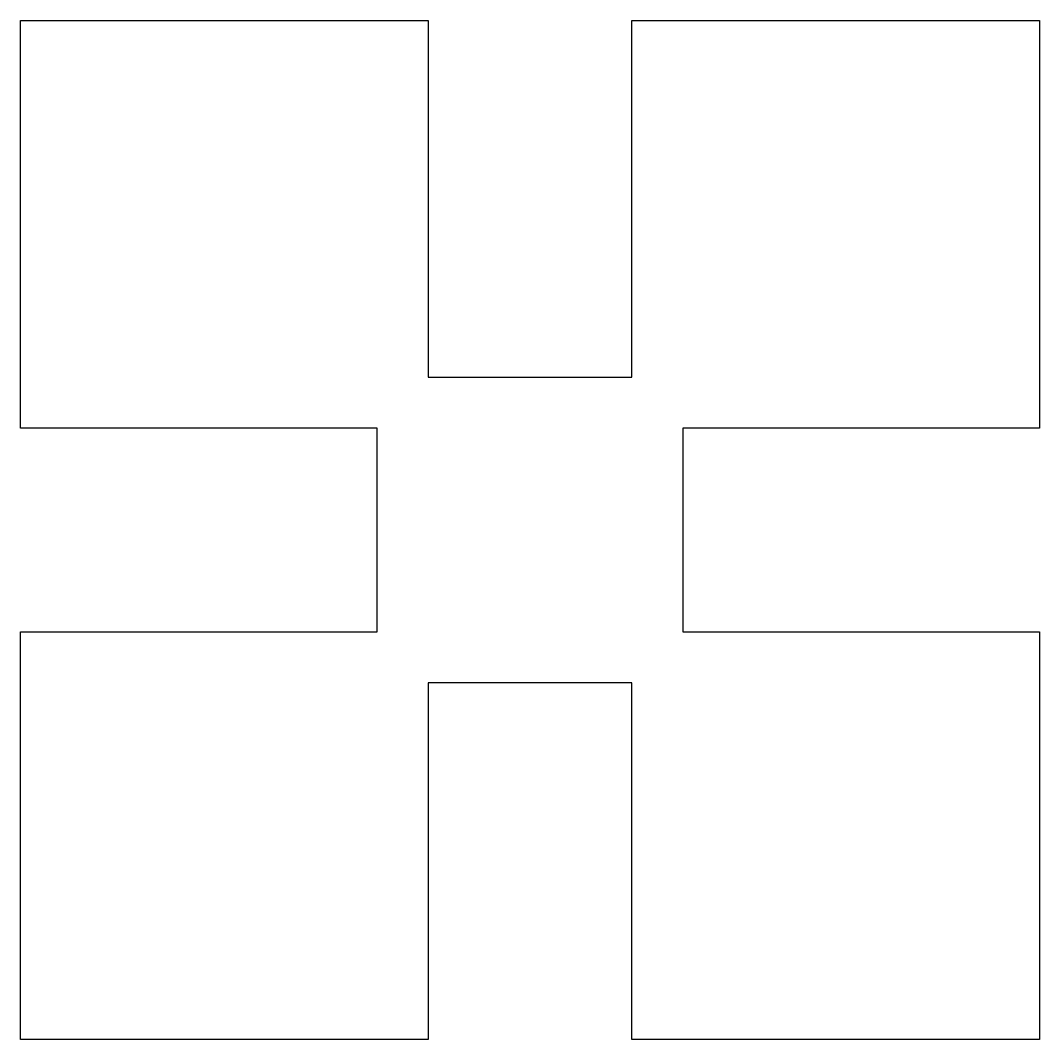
# Model space of a CAD drawing. Header units: inches. Extents: x -0.5 to 0.5, y -0.5 to 0.5.
import ezdxf

# ---------------------------------------------------------------- set-up
doc = ezdxf.new("R2010")
doc.units = ezdxf.units.IN
doc.layers.get('0').update_dxf_attribs({"linetype": 'CONTINUOUS'})

msp = doc.modelspace()

# ---------------------------------------------------------------- linework, layer by layer
msp.add_lwpolyline([(-0.15, 0.1), (-0.5, 0.1), (-0.5, 0.5), (-0.1, 0.5), (-0.1, 0.15), (0.1, 0.15), (0.1, 0.5), (0.5, 0.5), (0.5, 0.1), (0.15, 0.1), (0.15, -0.1), (0.5, -0.1), (0.5, -0.5), (0.1, -0.5), (0.1, -0.15), (-0.1, -0.15), (-0.1, -0.5), (-0.5, -0.5), (-0.5, -0.1), (-0.15, -0.1)], close=True)
msp.add_lwpolyline([(-0.15, 0.1), (-0.5, 0.1), (-0.5, 0.5), (-0.1, 0.5), (-0.1, 0.15), (0.1, 0.15), (0.1, 0.5), (0.5, 0.5), (0.5, 0.1), (0.15, 0.1), (0.15, -0.1), (0.5, -0.1), (0.5, -0.5), (0.1, -0.5), (0.1, -0.15), (-0.1, -0.15), (-0.1, -0.5), (-0.5, -0.5), (-0.5, -0.1), (-0.15, -0.1)], close=True)

doc.saveas('drawing.dxf')
